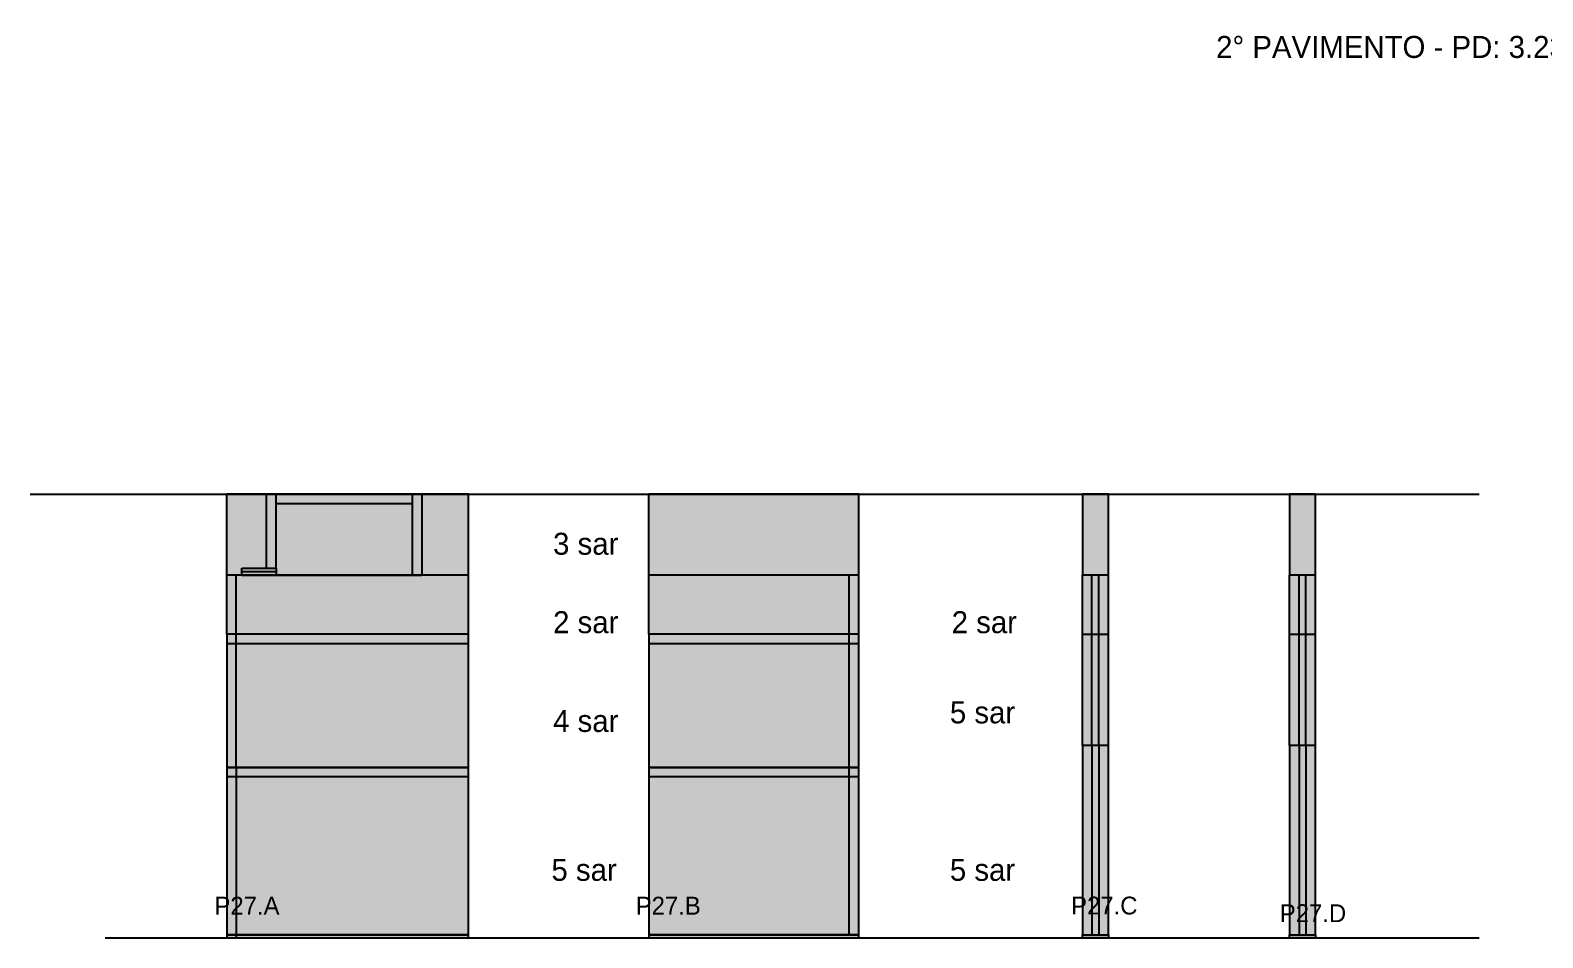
# Model space of a CAD drawing. Header units: metres. Extents: x 3966 to 8606, y 3940 to 4612.
# Drawn here: x 5332 to 6433, y 3941 to 4602 of the extents above; entities that cross this region are included whole.
import ezdxf

# ---------------------------------------------------------------- set-up
doc = ezdxf.new("R2010")
doc.units = ezdxf.units.M
for name, color, linetype in [('COTA', 7, 'Continuous'), ('Hachura', 7, 'Continuous'), ('NOMENCLATURA', 7, 'Continuous'), ('Nível', 7, 'Continuous'), ('Painéis', 7, 'Continuous'), ('SARR_2.2x7', 7, 'Continuous'), ('SARR_EDITAR', 7, 'Continuous'), ('Texto Seção', 7, 'Continuous')]:
    doc.layers.add(name, color=color, linetype=linetype)

msp = doc.modelspace()

# ---------------------------------------------------------------- hatches: boundary and pattern name
at = {"layer": 'COTA'}
h = msp.add_hatch(color=7, dxfattribs=at)
h.dxf.hatch_style = 1
h.paths.add_polyline_path([(5474.6, 4204.9), (5485.6, 4204.9), (5485.6, 4204.9), (5485.6, 4209.9), (5485.6, 4209.9), (5503.6, 4209.9), (5503.6, 4209.9), (5503.6, 4263.9), (5503.6, 4263.9), (5474.6, 4263.9), (5474.6, 4263.9), (5474.6, 4204.9)])
h = msp.add_hatch(color=7, dxfattribs=at)
h.dxf.hatch_style = 1
h.paths.add_polyline_path([(5650.6, 4204.9), (5650.6, 4263.9), (5650.6, 4263.9), (5616.6, 4263.9), (5616.6, 4263.9), (5616.6, 4204.9), (5616.6, 4204.9), (5650.6, 4204.9)])
h = msp.add_hatch(color=7, dxfattribs=at)
h.dxf.hatch_style = 1
h.paths.add_polyline_path([(5935, 4204.9), (5935, 4263.9), (5935, 4263.9), (5782, 4263.9), (5782, 4263.9), (5782, 4204.9), (5782, 4204.9), (5935, 4204.9)])
h = msp.add_hatch(color=7, dxfattribs=at)
h.dxf.hatch_style = 1
h.paths.add_polyline_path([(6116.8, 4263.9), (6097.8, 4263.9), (6097.8, 4263.9), (6097.8, 4204.9), (6097.8, 4204.9), (6116.8, 4204.9), (6116.8, 4204.9), (6116.8, 4263.9)])
h = msp.add_hatch(color=7, dxfattribs=at)
h.dxf.hatch_style = 1
h.paths.add_polyline_path([(6267.6, 4263.9), (6248.6, 4263.9), (6248.6, 4263.9), (6248.6, 4204.9), (6248.6, 4204.9), (6267.6, 4204.9), (6267.6, 4204.9), (6267.6, 4263.9)])
at = {"layer": 'Hachura'}
h = msp.add_hatch(color=7, dxfattribs=at)
h.dxf.hatch_style = 1
h.paths.add_polyline_path([(5503.6, 4263.9), (5503.6, 4209.9), (5503.6, 4209.9), (5485.6, 4209.9), (5485.6, 4209.9), (5485.6, 4204.9), (5485.6, 4204.9), (5616.6, 4204.9), (5616.6, 4204.9), (5616.6, 4263.9), (5616.6, 4263.9), (5503.6, 4263.9)])
h = msp.add_hatch(color=7, dxfattribs=at)
h.dxf.hatch_style = 1
h.paths.add_polyline_path([(5650.6, 3940.9), (5650.6, 4204.9), (5650.6, 4204.9), (5474.6, 4204.9), (5474.6, 4204.9), (5474.6, 3940.9), (5474.6, 3940.9), (5650.6, 3940.9)])
h = msp.add_hatch(color=7, dxfattribs=at)
h.dxf.hatch_style = 1
h.paths.add_polyline_path([(5935, 3940.9), (5935, 4204.9), (5935, 4204.9), (5782, 4204.9), (5782, 4204.9), (5782, 3940.9), (5782, 3940.9), (5935, 3940.9)])
h = msp.add_hatch(color=7, dxfattribs=at)
h.dxf.hatch_style = 1
h.paths.add_polyline_path([(6116.8, 3942.9), (6116.8, 4204.9), (6116.8, 4204.9), (6097.8, 4204.9), (6097.8, 4204.9), (6097.8, 3942.9), (6097.8, 3942.9), (6116.8, 3942.9)])
h = msp.add_hatch(color=7, dxfattribs=at)
h.dxf.hatch_style = 1
h.paths.add_polyline_path([(6267.6, 3942.9), (6267.6, 4204.9), (6267.6, 4204.9), (6248.6, 4204.9), (6248.6, 4204.9), (6248.6, 3942.9), (6248.6, 3942.9), (6267.6, 3942.9)])

# ---------------------------------------------------------------- linework, layer by layer
at = {"layer": 'COTA', "color": 7, "lineweight": 25}
for p, q in [((5503.6, 4263.9), (5474.6, 4263.9)), ((5474.6, 4204.9), (5474.6, 4263.9)), ((5650.6, 4263.9), (5616.6, 4263.9)), ((5650.6, 4204.9), (5650.6, 4263.9)), ((5935, 4263.9), (5782, 4263.9)), ((5782, 4204.9), (5782, 4263.9)), ((5935, 4204.9), (5935, 4263.9))]:
    msp.add_line(p, q, dxfattribs=at)
for points in [[(6116.8, 4204.9), (6116.8, 4263.9), (6097.8, 4263.9), (6097.8, 4204.9)], [(6267.6, 4204.9), (6267.6, 4263.9), (6248.6, 4263.9), (6248.6, 4204.9)]]:
    msp.add_lwpolyline(points, dxfattribs=at)
at = {"layer": 'Nível', "color": 7, "lineweight": 25}
for p, q in [((5331.5, 4263.9), (6386.7, 4263.9)), ((5386, 3940.9), (6386.7, 3940.9))]:
    msp.add_line(p, q, dxfattribs=at)
at = {"layer": 'Painéis', "color": 7, "lineweight": 25}
for p, q in [((5503.6, 4209.9), (5503.6, 4263.9)), ((5616.6, 4263.9), (5503.6, 4263.9)), ((5616.6, 4263.9), (5616.6, 4204.9)), ((5485.6, 4209.9), (5503.6, 4209.9)), ((5485.6, 4204.9), (5485.6, 4209.9)), ((5650.6, 4204.9), (5474.6, 4204.9)), ((5474.6, 4161.9), (5474.6, 4204.9)), ((5485.6, 4204.9), (5616.6, 4204.9)), ((5650.6, 4161.9), (5650.6, 4204.9)), ((5782, 4161.9), (5782, 4204.9)), ((5935, 4204.9), (5782, 4204.9)), ((5935, 4161.9), (5935, 4204.9)), ((6116.8, 4204.9), (6097.8, 4204.9)), ((6097.8, 4080.9), (6097.8, 4204.9)), ((6116.8, 4080.9), (6116.8, 4204.9)), ((6267.6, 4204.9), (6248.6, 4204.9)), ((6248.6, 4080.9), (6248.6, 4204.9)), ((6267.6, 4080.9), (6267.6, 4204.9)), ((5474.6, 4161.9), (5474.6, 4064.9)), ((5650.6, 4161.9), (5474.6, 4161.9)), ((5650.6, 4064.9), (5650.6, 4161.9)), ((5782, 4161.9), (5782, 4064.9)), ((5935, 4161.9), (5782, 4161.9)), ((5935, 4064.9), (5935, 4161.9)), ((6097.8, 4161.9), (6116.8, 4161.9)), ((6248.6, 4161.9), (6267.6, 4161.9)), ((6097.8, 4080.9), (6097.8, 3942.9)), ((6116.8, 4080.9), (6097.8, 4080.9)), ((6116.8, 3942.9), (6116.8, 4080.9)), ((6248.6, 4080.9), (6248.6, 3942.9)), ((6267.6, 4080.9), (6248.6, 4080.9)), ((6267.6, 3942.9), (6267.6, 4080.9)), ((5474.6, 4064.9), (5474.6, 3940.9)), ((5474.6, 4064.9), (5650.6, 4064.9)), ((5650.6, 4064.9), (5474.6, 4064.9)), ((5650.6, 3940.9), (5650.6, 4064.9)), ((5782, 4064.9), (5782, 3940.9)), ((5782, 4064.9), (5935, 4064.9)), ((5935, 4064.9), (5782, 4064.9)), ((5935, 3940.9), (5935, 4064.9)), ((5474.6, 3942.9), (5650.6, 3942.9)), ((5782, 3942.9), (5935, 3942.9)), ((6097.8, 3942.9), (6116.8, 3942.9)), ((6248.6, 3942.9), (6267.6, 3942.9))]:
    msp.add_line(p, q, dxfattribs=at)
for points in [[(5650.6, 3942.9), (5474.6, 3942.9), (5474.6, 3940.9), (5650.6, 3940.9)], [(5935, 3942.9), (5782, 3942.9), (5782, 3940.9), (5935, 3940.9)], [(6097.8, 3942.9), (6116.8, 3942.9), (6116.8, 3940.9), (6097.8, 3940.9)], [(6248.6, 3942.9), (6267.6, 3942.9), (6267.6, 3940.9), (6248.6, 3940.9)]]:
    msp.add_lwpolyline(points, close=True, dxfattribs=at)
at = {"layer": 'SARR_2.2x7', "color": 7, "lineweight": 25}
for p, q in [((5510.6, 4209.9), (5510.6, 4263.9)), ((5609.6, 4263.9), (5609.6, 4204.9)), ((5510.6, 4256.9), (5609.6, 4256.9)), ((5503.6, 4209.9), (5510.6, 4209.9)), ((5481.6, 4161.9), (5481.6, 4204.9)), ((5609.6, 4204.9), (5616.6, 4204.9)), ((5928, 4161.9), (5928, 4204.9)), ((6104.8, 4161.9), (6104.8, 4204.9)), ((6109.8, 4161.9), (6109.8, 4204.9)), ((6255.6, 4161.9), (6255.6, 4204.9)), ((6260.6, 4161.9), (6260.6, 4204.9)), ((5650.6, 4154.9), (5474.6, 4154.9)), ((5481.6, 4064.9), (5481.6, 4161.9)), ((5935, 4154.9), (5782, 4154.9)), ((5928, 4064.9), (5928, 4161.9)), ((6104.8, 4080.9), (6104.8, 4161.9)), ((6109.8, 4080.9), (6109.8, 4161.9)), ((6255.6, 4080.9), (6255.6, 4161.9)), ((6260.6, 4080.9), (6260.6, 4161.9)), ((6104.8, 4080.9), (6104.8, 3942.9)), ((6109.8, 4080.9), (6109.8, 3942.9)), ((6255.6, 4080.9), (6255.6, 3942.9)), ((6260.6, 4080.9), (6260.6, 3942.9)), ((5481.6, 4064.9), (5481.6, 3940.9)), ((5928, 3942.9), (5928, 4064.9)), ((5650.6, 4057.9), (5474.6, 4057.9)), ((5935, 4057.9), (5782, 4057.9)), ((5481.6, 3942.9), (5481.6, 3942.9)), ((5643.6, 3942.9), (5643.6, 3942.9)), ((5789, 3942.9), (5789, 3942.9)), ((5928, 3942.9), (5928, 3942.9))]:
    msp.add_line(p, q, dxfattribs=at)
at = {"layer": 'SARR_EDITAR', "color": 7, "lineweight": 25}
for p, q in [((5510.6, 4209.9), (5510.6, 4204.9)), ((5485.6, 4207.4), (5510.6, 4207.4))]:
    msp.add_line(p, q, dxfattribs=at)

# ---------------------------------------------------------------- texts
at = {"layer": 'NOMENCLATURA', "color": 7, "lineweight": 25}
for s, p in [('2° PAVIMENTO - PD: 3.23\\PNÍVEL DE SAÍDA: 817.75\\PNIVEL DE CHEGADA: 820.98', (6195.2, 4581.4)), ('3 sar', (5712.3, 4219.7)), ('2 sar', (5712.3, 4162.6)), ('2 sar', (6002.6, 4162.6)), ('5 sar', (6001.3, 4096.9)), ('4 sar', (5712.3, 4090.7)), ('5 sar', (5711.1, 3982.3)), ('5 sar', (6001.3, 3982.3))]:
    msp.add_text(s, height=16, dxfattribs=at).set_placement(p)
at = {"layer": 'Texto Seção', "color": 7, "lineweight": 25}
for s, p in [('P27.A', (5465.7, 3957.7)), ('P27.B', (5772.5, 3957.7)), ('P27.C', (6089.6, 3957.8)), ('P27.D', (6241.6, 3952.2))]:
    msp.add_text(s, height=13, dxfattribs=at).set_placement(p)

doc.saveas('drawing.dxf')
